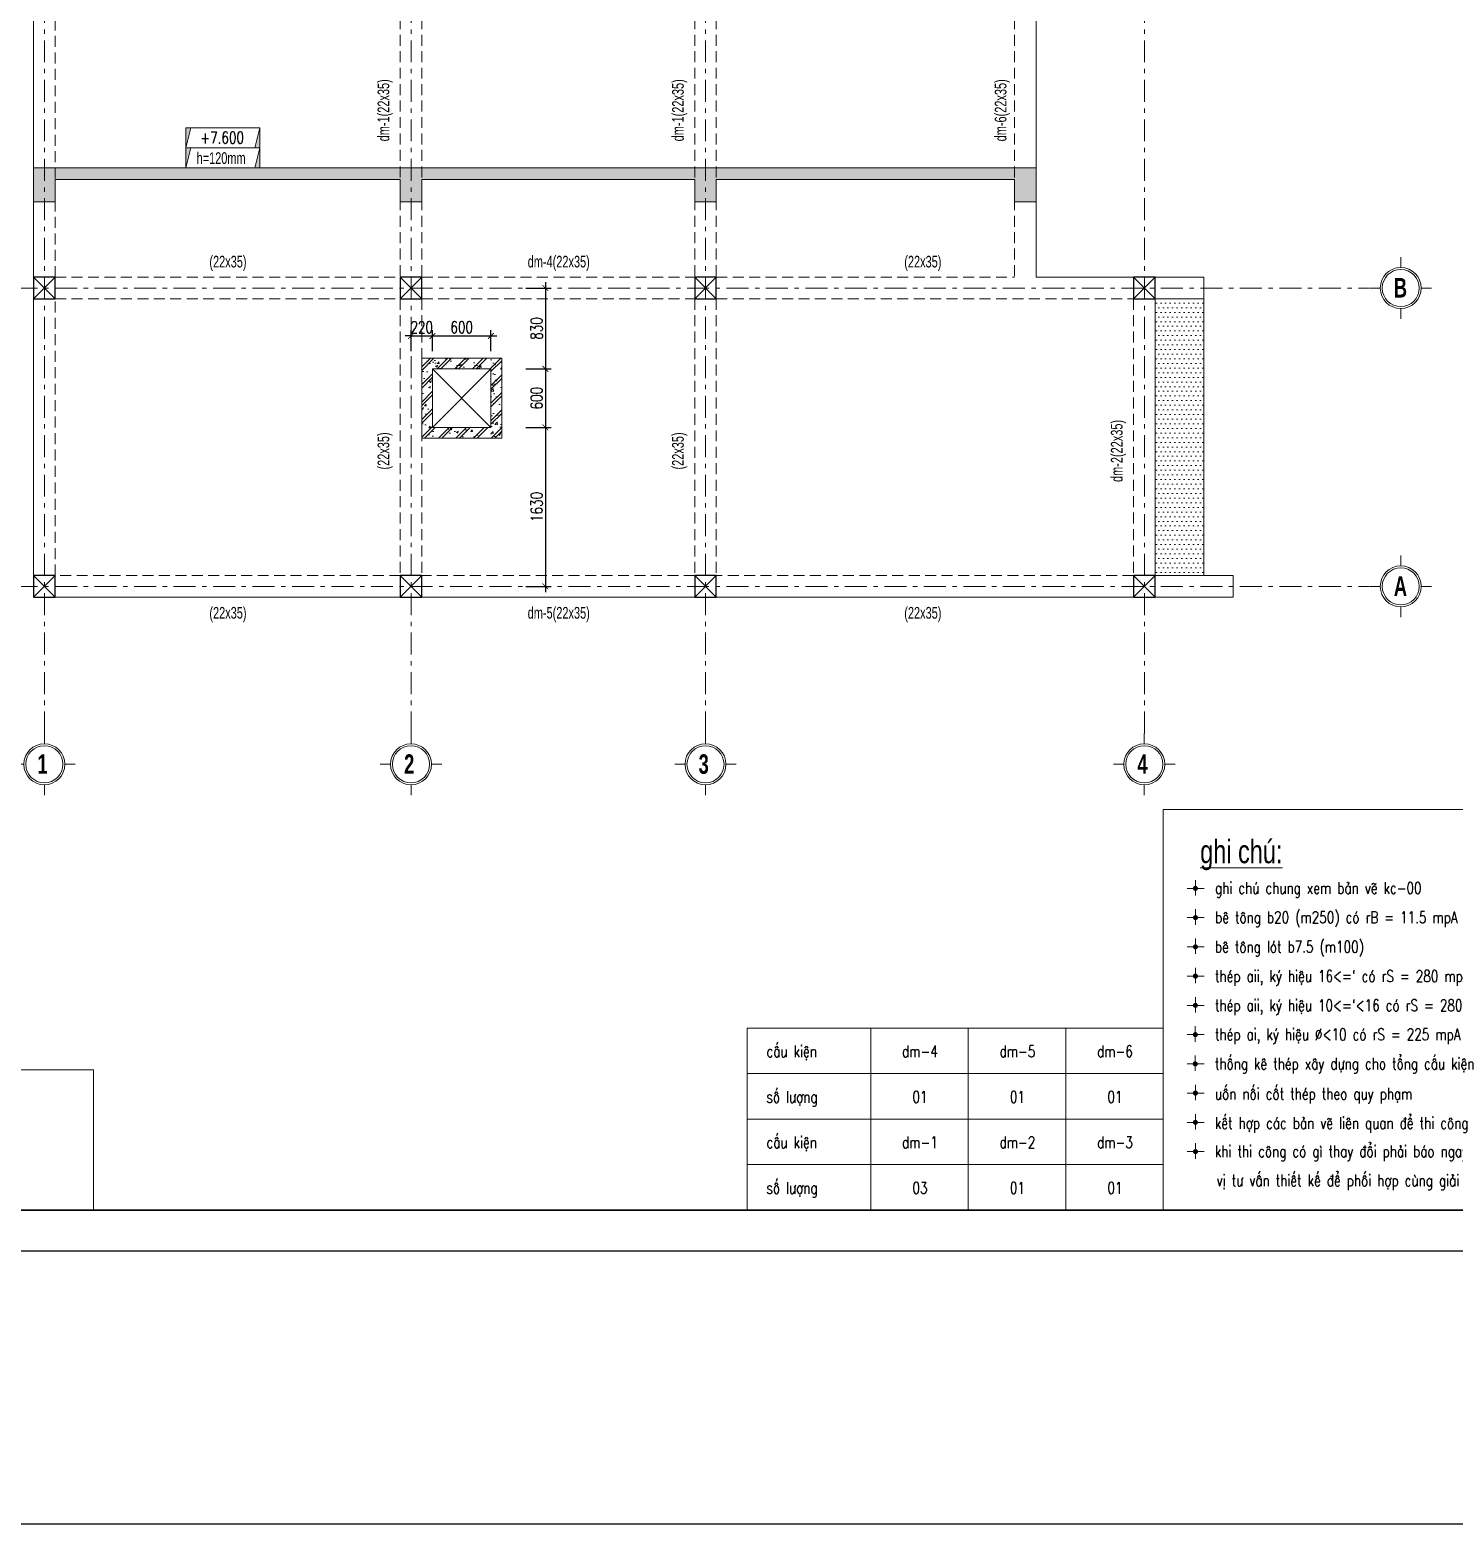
# Model space of a CAD drawing. Extents: x -1855204 to -1466800, y -1308584 to -996495.
# Drawn here: x -1780987 to -1766382, y -1177003 to -1161676 of the extents above; entities that cross this region are included whole.
import ezdxf
from ezdxf.enums import TextEntityAlignment as Align

# ---------------------------------------------------------------- set-up
doc = ezdxf.new("R2010")
doc.units = 0
doc.header["$LTSCALE"] = 150
doc.header["$PDMODE"] = 35
doc.linetypes.add('_Tim', pattern=[9, 5, -1.5, 1, -1.5])
doc.linetypes.add('HIDDEN', pattern=[0.375, 0.25, -0.125])
doc.layers.get('0').update_dxf_attribs({"lineweight": 18})
doc.layers.get('Defpoints').update_dxf_attribs({"lineweight": 18})
for name, color, linetype, lineweight in [('05.Text', 253, 'Continuous', 18), ('11.Khung bo', 32, 'Continuous', 50), ('12.Khung', 36, 'Continuous', 25), ('KCVN-THAY', 7, 'Continuous', 25), ('LS-CAT', 30, 'Continuous', 20), ('LS-DIM', 251, 'Continuous', 13), ('LS-HATCH', 147, 'Continuous', 9), ('LS-TEXT', 60, 'Continuous', 20), ('LS-THAY', 7, 'Continuous', 20), ('LS-TRUC', 108, '_Tim', 9)]:
    doc.layers.add(name, color=color, linetype=linetype, lineweight=lineweight)
doc.layers.add('DIM', color=1, linetype='Continuous')
doc.styles.add('AVANTHB', font='')
doc.styles.add('KCVN-LEADER', font='vnromadi.shx', dxfattribs={"width": 0.7, "height": 4})
doc.styles.add('vnsimpli', font='vnsimli.shx', dxfattribs={"width": 0.75})
doc.styles.get('AVANTHB').set_extended_font_data('.VnAvantH', bold=True)
doc.dimstyles.new('D100(120)', dxfattribs={"dimtxt": 120, "dimasz": 60, "dimexe": 60, "dimexo": 0, "dimgap": 30, "dimtad": 1, "dimdec": 0, "dimdsep": 46, "dimtxsty": 'vnsimpli', "dimblk": 'ARCHTICK', "dimcen": 0, "dimdle": 60, "dimclrd": 256, "dimclre": 256, "dimclrt": 60, "dimadec": 0, "dimazin": 0, "dimtfac": 1, "dimtdec": 0, "dimtix": 1, "dimtmove": 0, "dimatfit": 3, "dimfxl": 1, "dimarcsym": 0})

# ---------------------------------------------------------------- blocks, each defined once
blk = doc.blocks.new('*U4')
at = {"layer": 'KCVN-THAY', "color": 140}
blk.add_lwpolyline([(214871.76, 86966.68), (215381.8, 86966.68), (215381.8, 86579.68), (214871.76, 86579.68)], close=True, dxfattribs=at)
blk = doc.blocks.new('100')
at = {"layer": '11.Khung bo', "const_width": 26.7}
blk.add_lwpolyline([(1860913, -945240), (1860913, -916940), (1896063, -916940), (1896063, -945240)], close=True, dxfattribs=at)
at = {"layer": '12.Khung', "color": 1}
blk.add_lwpolyline([(1901579, -945940), (1901579, -916240), (1859580, -916240), (1859580, -945940)], close=True, dxfattribs=at)
blk = doc.blocks.new('n')
at = {"layer": 'LS-TEXT', "linetype": 'Continuous'}
for p, q in [((-27, 0), (-175, 0)), ((-175, 0), (188, 0)), ((0, 0), (0, 178)), ((0, 178), (0, -151))]:
    blk.add_line(p, q, dxfattribs=at)
at = {"layer": 'LS-TEXT', "linetype": 'Continuous', "const_width": 54}
blk.add_lwpolyline([(-27, 0, 1), (27, 0, 1)], format="xyb", close=True, dxfattribs=at)
blk = doc.blocks.new('GHI CHU NHA BE TONG 2')
at = {"layer": 'LS-THAY'}
blk.add_lwpolyline([(-266782, -808508), (-258003, -808508), (-258003, -815358), (-266782, -815358)], close=True, dxfattribs=at)
at = {"layer": 'LS-THAY', "xscale": 0.7999999999301508}
for p, yscale, zscale in [((-266233, -809858), 0.7999999998137355, 0.7999999999645904), ((-266232, -810358), 0.7999999998137355, 0.7999999999645904), ((-266233, -810858), 0.7999999998137355, 0.7999999999645904), ((-266233, -811358), 0.7999999998137355, 0.7999999999645904), ((-266233, -811858), 0.7999999998137355, 0.7999999999645904), ((-266235, -812358), 0.7999999998137355, 0.7999999999645904), ((-266236, -812858), 0.7999999998137355, 0.7999999999645904), ((-266233, -813358), 0.8000000002793967, 0.7999999999980599), ((-266233, -813858), 0.8000000002793967, 0.7999999999980599), ((-266232, -814358), 0.7999999998137355, 0.7999999999645904)]:
    blk.add_blockref('n', p, dxfattribs=dict(at, yscale=yscale, zscale=zscale))
at = {"layer": 'LS-TEXT', "color": 60, "style": 'KCVN-LEADER', "width": 0.75}
blk.add_text('%%Ughi chó:', height=400, dxfattribs=at).set_placement((-266152, -809428))
at = {"layer": 'LS-TEXT', "style": 'vnsimpli', "width": 0.75}
for s, p in [('   ghi chó chung xem b¶n vÏ kc-00', (-266233, -809952)), ('   bª t«ng b20 (m250) cã rB = 11.5 mpA (115 kg/cm2)', (-266233, -810453)), ('   bª t«ng lãt b7.5 (m100)', (-266235, -810956)), ('   thÐp aii, ký hiÖu 16<=` cã rS = 280 mpA (2800kg/cm2)', (-266235, -811458)), ('   thÐp aii, ký hiÖu 10<=`<16 cã rS = 280 mpA (2800kg/cm2)', (-266235, -811958)), ('   thÐp ai, ký hiÖu %%C<10 cã rS = 225 mpA (2250kg/cm2)', (-266235, -812454)), ('   thèng kª thÐp x©y dùng cho tæng cÊu kiÖn', (-266236, -812954)), ('   uèn nèi cèt thÐp theo quy ph¹m', (-266235, -813470)), ('   kÕt hîp c¸c b¶n vÏ liªn quan ®Ó thi c«ng', (-266235, -813970)), ('   khi thi c«ng cã g× thay ®æi ph¶i b¸o ngay cho ®¬n', (-266236, -814454)), ('vÞ t\xad vÊn thiÕt kÕ ®Ó phèi hîp cïng gi¶i quyÕt', (-265871, -814951))]:
    blk.add_text(s, height=200, dxfattribs=at).set_placement(p)
blk = doc.blocks.new('DANHTRUC')
for p, q in [((980383, -947347), (980383, -947137)), ((979963, -947767), (979753, -947767)), ((980803, -947767), (981013, -947767)), ((980383, -948187), (980383, -948397))]:
    blk.add_line(p, q)
for radius in [420, 380]:
    blk.add_circle((980383, -947767), radius)
blk = doc.blocks.new('Q51XXCCZC')
at = {"layer": 'DIM'}
for p, q in [((-2288155.4, -1006322), (-2287935.4, -1006542)), ((-2288155.4, -1006542), (-2287935.4, -1006322)), ((-2284395.4, -1006322), (-2284175.4, -1006542)), ((-2284395.4, -1006542), (-2284175.4, -1006322)), ((-2281375.4, -1006322), (-2281155.4, -1006542)), ((-2281375.4, -1006542), (-2281155.4, -1006322)), ((-2276875.4, -1006322), (-2276655.4, -1006542)), ((-2276875.4, -1006542), (-2276655.4, -1006322)), ((-2288155.4, -1009382), (-2287935.4, -1009602)), ((-2288155.4, -1009602), (-2287935.4, -1009382)), ((-2284395.4, -1009382), (-2284175.4, -1009602)), ((-2284395.4, -1009602), (-2284175.4, -1009382)), ((-2281375.4, -1009382), (-2281155.4, -1009602)), ((-2281375.4, -1009602), (-2281155.4, -1009382)), ((-2276875.4, -1009382), (-2276655.4, -1009602)), ((-2276875.4, -1009602), (-2276655.4, -1009382))]:
    blk.add_line(p, q, dxfattribs=at)
for points in [[(-2288155.4, -1006542), (-2287935.4, -1006542), (-2287935.4, -1006322), (-2288155.4, -1006322)], [(-2284395.4, -1006542), (-2284175.4, -1006542), (-2284175.4, -1006322), (-2284395.4, -1006322)], [(-2281375.4, -1006542), (-2281155.4, -1006542), (-2281155.4, -1006322), (-2281375.4, -1006322)], [(-2276875.4, -1006542), (-2276655.4, -1006542), (-2276655.4, -1006322), (-2276875.4, -1006322)], [(-2288155.4, -1009602), (-2287935.4, -1009602), (-2287935.4, -1009382), (-2288155.4, -1009382)], [(-2284395.4, -1009602), (-2284175.4, -1009602), (-2284175.4, -1009382), (-2284395.4, -1009382)], [(-2281375.4, -1009602), (-2281155.4, -1009602), (-2281155.4, -1009382), (-2281375.4, -1009382)], [(-2276875.4, -1009602), (-2276655.4, -1009602), (-2276655.4, -1009382), (-2276875.4, -1009382)]]:
    blk.add_lwpolyline(points, close=True, dxfattribs=at)
at = {"layer": 'LS-TRUC', "ltscale": 0.3}
for p, q in [((-2288045.4, -1011002), (-2288045.4, -1001202)), ((-2284285.4, -1011002), (-2284285.4, -1001202)), ((-2281265.4, -1011002), (-2281265.4, -1001202)), ((-2276765.4, -1011002), (-2276765.4, -1001202)), ((-2289555.4, -1006432), (-2274455.4, -1006432)), ((-2289555.4, -1009492), (-2274455.4, -1009492))]:
    blk.add_line(p, q, dxfattribs=at)
at = {"layer": '05.Text', "xscale": 0.5, "yscale": 0.5, "zscale": 0.5}
for p in [(-2764327.7, -532548.7), (-2764327.7, -535608.7), (-2778237.1, -537433.7), (-2774477.1, -537433.7), (-2771457.1, -537433.7), (-2766957.1, -537433.7)]:
    blk.add_blockref('DANHTRUC', p, dxfattribs=at)
at = {"layer": '05.Text', "style": 'AVANTHB', "width": 0.7}
for s, p in [('b', (-2274206.8, -1006529.7)), ('a', (-2274206.8, -1009589.7)), ('1', (-2288116.2, -1011414.7)), ('2', (-2284356.2, -1011414.7)), ('3', (-2281336.2, -1011414.7)), ('4', (-2276836.2, -1011414.7))]:
    blk.add_text(s, height=200, dxfattribs=at).set_placement(p)
blk = doc.blocks.new('QQ5252155')
at = {"layer": 'LS-DIM'}
h = blk.add_hatch(dxfattribs=at)
h.set_pattern_fill('BT-01', color=256, scale=30, style=0, pattern_type=2)
h.set_pattern_definition([(50, (0, 0), (215.178055, -18.82564), [22.5, -247.5]), (355, (0, 0), (-41.6254, 225.65764), [18, -198]), (100.4514, (17.93, -1.57), (173.552815, 206.831863), [19.122057, -210.342634]), (46.1842, (0, 60), (320.172315, -49.655704), [33.75, -371.25]), (96.6356, (26.68, 55.86), (280.39881, 292.23536), [28.683086, -315.5139]), (351.1842, (0, 60), (280.398584, 292.23558), [27, -297]), (21, (30, 45), (179.072116, -120.785667), [22.5, -247.5]), (326, (30, 45), (72.9946, 217.545014), [18, -198]), (71.4514, (44.92, 34.93), (252.066789, 96.759149), [19.122057, -210.342634]), (37.5, (0, 0), (3.6479566, 99.8681561), [0, -195.6, 0, -201, 0, -198.75]), (7.5, (0, 0), (78.9208612, 118.3235136), [0, -114.6, 0, -191.1, 0, -75.75]), (327.5, (-66.9, 0), (160.1467309, -6.7664615), [0, -75, 0, -234, 0, -310.5]), (317.5, (-96.9, 0), (174.955851, 30.031495), [0, -97.5, 0, -155.4, 0, -220.5]), (45, (0, 0), (-90.1561146, 90.1561146), []), (45, (0, 36.75), (-90.1561146, 90.1561146), [])])
h.paths.add_polyline_path([(-2284175.4, -1007972), (-2283355.4, -1007972), (-2283355.4, -1007152), (-2284175.4, -1007152)])
h.paths.add_polyline_path([(-2284065.4, -1007862), (-2283465.4, -1007862), (-2283465.4, -1007262), (-2284065.4, -1007262)], flags=16)
at = {"layer": 'LS-HATCH'}
h = blk.add_hatch(dxfattribs=at)
h.set_pattern_fill('DOTS', color=256, scale=30, style=0)
h.paths.add_polyline_path([(-2276155.4, -1006542), (-2276655.4, -1006542), (-2276655.4, -1009382), (-2276155.4, -1009382)])
at = {"layer": 'LS-DIM', "linetype": 'HIDDEN', "ltscale": 3}
for p, q in [((-2287935.4, -1006322), (-2287935.4, -1002822)), ((-2284395.4, -1002822), (-2284395.4, -1006322)), ((-2284175.4, -1002822), (-2284175.4, -1006322)), ((-2281375.4, -1002822), (-2281375.4, -1006322)), ((-2281155.4, -1002822), (-2281155.4, -1006322)), ((-2278095.4, -1002822), (-2278095.4, -1006322)), ((-2287935.4, -1006322), (-2284395.4, -1006322)), ((-2284175.4, -1006322), (-2281375.4, -1006322)), ((-2281155.4, -1006322), (-2278095.4, -1006322)), ((-2287935.4, -1009382), (-2287935.4, -1006542)), ((-2287935.4, -1006542), (-2284395.4, -1006542)), ((-2284395.4, -1006542), (-2284395.4, -1009382)), ((-2284175.4, -1006542), (-2281375.4, -1006542)), ((-2284175.4, -1006542), (-2284175.4, -1009382)), ((-2281375.4, -1006542), (-2281375.4, -1009382)), ((-2281155.4, -1006542), (-2276875.4, -1006542)), ((-2281155.4, -1006542), (-2281155.4, -1009382)), ((-2276875.4, -1006542), (-2276875.4, -1009382)), ((-2284395.4, -1009382), (-2287935.4, -1009382)), ((-2281375.4, -1009382), (-2284175.4, -1009382)), ((-2276875.4, -1009382), (-2281155.4, -1009382))]:
    blk.add_line(p, q, dxfattribs=at)
at = {"layer": 'LS-DIM'}
for p, q in [((-2284065.4, -1007262), (-2283465.4, -1007862)), ((-2284065.4, -1007862), (-2283465.4, -1007262))]:
    blk.add_line(p, q, dxfattribs=at)
at = {"layer": 'LS-THAY'}
for p, q in [((-2288155.4, -1009382), (-2288155.4, -1002602)), ((-2277875.4, -1002822), (-2277875.4, -1006322)), ((-2277875.4, -1006322), (-2276155.4, -1006322)), ((-2276155.4, -1006322), (-2276155.4, -1009382)), ((-2276655.4, -1006542), (-2276155.4, -1006542)), ((-2276655.4, -1006542), (-2276655.4, -1009382)), ((-2288155.4, -1009382), (-2288155.4, -1009602)), ((-2276155.4, -1009382), (-2276655.4, -1009382)), ((-2275855.4, -1009382), (-2276155.4, -1009382)), ((-2275855.4, -1009602), (-2275855.4, -1009382)), ((-2288155.4, -1009602), (-2275855.4, -1009602))]:
    blk.add_line(p, q, dxfattribs=at)
for points in [[(-2284175.4, -1007972), (-2283355.4, -1007972), (-2283355.4, -1007152), (-2284175.4, -1007152)], [(-2284065.4, -1007862), (-2283465.4, -1007862), (-2283465.4, -1007262), (-2284065.4, -1007262)]]:
    blk.add_lwpolyline(points, close=True, dxfattribs=at)
at = {"layer": 'LS-DIM', "linetype": 'HIDDEN', "ltscale": 3}
blk.add_blockref('Q51XXCCZC', (0, 0), dxfattribs=at)
blk = doc.blocks.new('_ArchTick')
at = {"layer": 'DIM', "color": 0, "const_width": 0.15}
blk.add_lwpolyline([(-0.5, -0.5), (0.5, 0.5)], dxfattribs=at)
blk = doc.blocks.new('*D1823')
at = {"layer": 'Defpoints', "color": 0, "transparency": 16777216}
for p in [(-1776859, -1164816), (-1777079, -1164971), (-1776859, -1164971)]:
    blk.add_point(p, dxfattribs=at)
at = {"layer": 'LS-DIM', "lineweight": -2, "transparency": 16777216}
for p, q in [((-1777079, -1164971), (-1777079, -1164756)), ((-1776859, -1164971), (-1776859, -1164756)), ((-1777079, -1164816), (-1777139, -1164816)), ((-1777079, -1164816), (-1776859, -1164816)), ((-1776859, -1164816), (-1776799, -1164816))]:
    blk.add_line(p, q, dxfattribs=at)
at = {"layer": 'LS-DIM', "lineweight": -2, "transparency": 16777216, "xscale": 60, "yscale": 60, "zscale": 60}
blk.add_blockref('_ArchTick', (-1777079, -1164816), dxfattribs=at)
at = {"layer": 'LS-DIM', "lineweight": -2, "transparency": 16777216, "xscale": 60, "yscale": 60, "zscale": 60, "rotation": 180}
blk.add_blockref('_ArchTick', (-1776859, -1164816), dxfattribs=at)
at = {"layer": 'LS-DIM', "color": 60, "transparency": 16777216, "insert": (-1776969, -1164726), "char_height": 120, "attachment_point": 5, "style": 'vnsimpli'}
blk.add_mtext('220', dxfattribs=at)
blk = doc.blocks.new('*D1824')
at = {"layer": 'Defpoints', "color": 0, "transparency": 16777216}
for p in [(-1776259, -1164816), (-1776859, -1164971), (-1776259, -1164971)]:
    blk.add_point(p, dxfattribs=at)
at = {"layer": 'LS-DIM', "lineweight": -2, "transparency": 16777216}
for p, q in [((-1776859, -1164971), (-1776859, -1164756)), ((-1776259, -1164971), (-1776259, -1164756)), ((-1776919, -1164816), (-1776199, -1164816))]:
    blk.add_line(p, q, dxfattribs=at)
at = {"layer": 'LS-DIM', "lineweight": -2, "transparency": 16777216, "xscale": 60, "yscale": 60, "zscale": 60, "rotation": 180}
blk.add_blockref('_ArchTick', (-1776859, -1164816), dxfattribs=at)
at = {"layer": 'LS-DIM', "lineweight": -2, "transparency": 16777216, "xscale": 60, "yscale": 60, "zscale": 60}
blk.add_blockref('_ArchTick', (-1776259, -1164816), dxfattribs=at)
at = {"layer": 'LS-DIM', "color": 60, "transparency": 16777216, "insert": (-1776559, -1164726), "char_height": 120, "attachment_point": 5, "style": 'vnsimpli'}
blk.add_mtext('600', dxfattribs=at)
blk = doc.blocks.new('*D1825')
at = {"layer": 'Defpoints', "color": 0, "transparency": 16777216}
for p in [(-1775900, -1164324), (-1775900, -1165154), (-1775701, -1165154)]:
    blk.add_point(p, dxfattribs=at)
at = {"layer": 'LS-DIM', "lineweight": -2, "transparency": 16777216}
for p, q in [((-1775900, -1164324), (-1775641, -1164324)), ((-1775701, -1164264), (-1775701, -1165214)), ((-1775900, -1165154), (-1775641, -1165154))]:
    blk.add_line(p, q, dxfattribs=at)
at = {"layer": 'LS-DIM', "lineweight": -2, "transparency": 16777216, "xscale": 60, "yscale": 60, "zscale": 60}
for p, rotation in [((-1775701, -1164324), 90), ((-1775701, -1165154), 270)]:
    blk.add_blockref('_ArchTick', p, dxfattribs=dict(at, rotation=rotation))
at = {"layer": 'LS-DIM', "color": 60, "transparency": 16777216, "insert": (-1775791, -1164739), "char_height": 120, "attachment_point": 5, "rotation": 90, "style": 'vnsimpli'}
blk.add_mtext('830', dxfattribs=at)
blk = doc.blocks.new('*D1826')
at = {"layer": 'Defpoints', "color": 0, "transparency": 16777216}
for p in [(-1775900, -1165154), (-1775900, -1165754), (-1775701, -1165754)]:
    blk.add_point(p, dxfattribs=at)
at = {"layer": 'LS-DIM', "lineweight": -2, "transparency": 16777216}
for p, q in [((-1775900, -1165154), (-1775641, -1165154)), ((-1775701, -1165094), (-1775701, -1165814)), ((-1775900, -1165754), (-1775641, -1165754))]:
    blk.add_line(p, q, dxfattribs=at)
at = {"layer": 'LS-DIM', "lineweight": -2, "transparency": 16777216, "xscale": 60, "yscale": 60, "zscale": 60}
for p, rotation in [((-1775701, -1165154), 90), ((-1775701, -1165754), 270)]:
    blk.add_blockref('_ArchTick', p, dxfattribs=dict(at, rotation=rotation))
at = {"layer": 'LS-DIM', "color": 60, "transparency": 16777216, "insert": (-1775791, -1165454), "char_height": 120, "attachment_point": 5, "rotation": 90, "style": 'vnsimpli'}
blk.add_mtext('600', dxfattribs=at)
blk = doc.blocks.new('*D1827')
at = {"layer": 'Defpoints', "color": 0, "transparency": 16777216}
for p in [(-1775900, -1165754), (-1775900, -1167384), (-1775701, -1167384)]:
    blk.add_point(p, dxfattribs=at)
at = {"layer": 'LS-DIM', "lineweight": -2, "transparency": 16777216}
for p, q in [((-1775701, -1165694), (-1775701, -1167444)), ((-1775900, -1165754), (-1775641, -1165754)), ((-1775900, -1167384), (-1775641, -1167384))]:
    blk.add_line(p, q, dxfattribs=at)
at = {"layer": 'LS-DIM', "lineweight": -2, "transparency": 16777216, "xscale": 60, "yscale": 60, "zscale": 60}
for p, rotation in [((-1775701, -1165754), 90), ((-1775701, -1167384), 270)]:
    blk.add_blockref('_ArchTick', p, dxfattribs=dict(at, rotation=rotation))
at = {"layer": 'LS-DIM', "color": 60, "transparency": 16777216, "insert": (-1775791, -1166569), "char_height": 120, "attachment_point": 5, "rotation": 90, "style": 'vnsimpli'}
blk.add_mtext('1630', dxfattribs=at)
blk = doc.blocks.new('cot MB')
at = {"layer": 'LS-DIM'}
for points in [[(122684, -484996), (122601, -484996), (122601, -485336)], [(123863, -484996), (123780, -485336), (123863, -485336)]]:
    blk.add_hatch(color=256, dxfattribs=at).paths.add_polyline_path(points)
for p, q in [((122601, -485336), (122684, -484996)), ((123863, -484996), (123780, -485336))]:
    blk.add_line(p, q, dxfattribs=at)
blk.add_lwpolyline([(122601, -484996), (123863, -484996), (123863, -485336), (122601, -485336)], close=True, dxfattribs=at)

msp = doc.modelspace()

# ---------------------------------------------------------------- hatches: boundary and pattern name
at = {"layer": 'LS-DIM'}
h = msp.add_hatch(dxfattribs=at)
h.set_pattern_fill('BT-01', color=256, scale=30, style=0, pattern_type=2)
h.set_pattern_definition([(50, (507206.66, -157975), (215.178055, -18.82564), [22.5, -247.5]), (355, (507206.66, -157975), (-41.6254, 225.65764), [18, -198]), (100.4514, (507224.6, -157976.57), (173.552815, 206.831863), [19.122057, -210.342634]), (46.1842, (507206.66, -157915), (320.172315, -49.655704), [33.75, -371.25]), (96.6356, (507233.34, -157919.14), (280.39881, 292.23536), [28.683086, -315.5139]), (351.1842, (507206.66, -157915), (280.398584, 292.23558), [27, -297]), (21, (507236.66, -157930), (179.072116, -120.785667), [22.5, -247.5]), (326, (507236.66, -157930), (72.9946, 217.545014), [18, -198]), (71.4514, (507251.59, -157940.06), (252.066789, 96.759149), [19.122057, -210.342634]), (37.5, (507206.66, -157975), (3.6479566, 99.8681561), [0, -195.6, 0, -201, 0, -198.75]), (7.5, (507206.66, -157975), (78.9208612, 118.3235136), [0, -114.6, 0, -191.1, 0, -75.75]), (327.5, (507139.76, -157975), (160.1467309, -6.7664615), [0, -75, 0, -234, 0, -310.5]), (317.5, (507109.76, -157975), (174.955851, 30.031495), [0, -97.5, 0, -155.4, 0, -220.5]), (45, (507206.66, -157975), (-90.1561146, 90.1561146), []), (45, (507206.66, -157938.25), (-90.1561146, 90.1561146), [])])
h.paths.add_polyline_path([(-1780728.8, -1163210), (-1777188.8, -1163210), (-1777188.8, -1163440), (-1776968.8, -1163440), (-1776968.8, -1163210), (-1774168.8, -1163210), (-1774168.8, -1163440), (-1773948.8, -1163440), (-1773948.8, -1163210), (-1770888.8, -1163210), (-1770888.8, -1163440), (-1770668.8, -1163440), (-1770668.8, -1163090), (-1780948.8, -1163090), (-1780948.8, -1163440), (-1780728.8, -1163440)])

# ---------------------------------------------------------------- linework, layer by layer
at = {"layer": 'LS-CAT'}
msp.add_lwpolyline([(-1780728.8, -1163210), (-1777188.8, -1163210), (-1777188.8, -1163440), (-1776968.8, -1163440), (-1776968.8, -1163210), (-1774168.8, -1163210), (-1774168.8, -1163440), (-1773948.8, -1163440), (-1773948.8, -1163210), (-1770888.8, -1163210), (-1770888.8, -1163440), (-1770668.8, -1163440), (-1770668.8, -1163090), (-1780948.8, -1163090), (-1780948.8, -1163440), (-1780728.8, -1163440)], close=True, dxfattribs=at)
at = {"layer": 'LS-THAY'}
for p, q in [((-1773631.7, -1171915.3), (-1773631.7, -1172848.7)), ((-1773631.7, -1171915.3), (-1769364.1, -1171915.3)), ((-1773631.7, -1171915.3), (-1769364.1, -1171915.3)), ((-1773631.7, -1171915.3), (-1769364.1, -1171915.3)), ((-1772364.1, -1171915.3), (-1772364.1, -1172848.7)), ((-1771364.1, -1171915.3), (-1771364.1, -1172848.7)), ((-1770364.1, -1171915.3), (-1770364.1, -1172848.7)), ((-1769364.1, -1171915.3), (-1769364.1, -1172848.7)), ((-1773631.7, -1172382), (-1769364.1, -1172382)), ((-1773631.7, -1172848.7), (-1773631.7, -1173782)), ((-1773631.7, -1172848.7), (-1769364.1, -1172848.7)), ((-1773631.7, -1172848.7), (-1769364.1, -1172848.7)), ((-1773631.7, -1172848.7), (-1769364.1, -1172848.7)), ((-1773631.7, -1172848.7), (-1769364.1, -1172848.7)), ((-1772364.1, -1172848.7), (-1772364.1, -1173782)), ((-1771364.1, -1172848.7), (-1771364.1, -1173782)), ((-1770364.1, -1172848.7), (-1770364.1, -1173782)), ((-1769364.1, -1172848.7), (-1769364.1, -1173782)), ((-1773631.7, -1173315.3), (-1769364.1, -1173315.3)), ((-1773631.7, -1173782), (-1769364.1, -1173782))]:
    msp.add_line(p, q, dxfattribs=at)
msp.add_lwpolyline([(-1785006.2, -1172341.8), (-1780336.6, -1172341.8), (-1780336.6, -1173782), (-1785006.2, -1173782)], close=True, dxfattribs=at)

# ---------------------------------------------------------------- block references
at = {"layer": '05.Text', "xscale": 0.5948727274080738, "yscale": 0.5948727274080738, "zscale": 0.5948727274080738}
msp.add_blockref('100', (-2892012.5, -611484.6), dxfattribs=at)
at = {"layer": 'Defpoints', "xscale": 60, "yscale": 60, "zscale": 60}
msp.add_blockref('*U4', (-14680679.7, -6371783.3), dxfattribs=at)
at = {"layer": 'LS-DIM'}
msp.add_blockref('QQ5252155', (507206.7, -157892), dxfattribs=at)
for name, p, xscale, yscale, zscale in [('cot MB', (-1852947.9, -871684.1), 0.5999999998603016, 0.5999999998603016, 0.5999999998603016), ('cot MB', (-1852947.9, -871888.3), 0.5999999998603016, 0.5999999998603016, 0.5999999998603016), ('GHI CHU NHA BE TONG 2', (-1609295, -684567), 0.5999999999767169, 0.5999999999767169, 0.6)]:
    msp.add_blockref(name, p, dxfattribs=dict(at, xscale=xscale, yscale=yscale, zscale=zscale))

# ---------------------------------------------------------------- texts
at = {"layer": 'LS-TEXT', "color": 60, "style": 'KCVN-LEADER', "width": 0.7}
for s, p in [('dm-1(22x35)', (-1777301.9, -1162501.3)), ('dm-1(22x35)', (-1774281.9, -1162501.3)), ('dm-6(22x35)', (-1770972.9, -1162501.3)), ('dm-2(22x35)', (-1769781.9, -1165995.3)), ('(22x35)', (-1777301.9, -1165995.3)), ('(22x35)', (-1774281.9, -1165995.3))]:
    msp.add_text(s, height=120, rotation=90, dxfattribs=at).set_placement(p, align=Align.CENTER)
at = {"layer": 'LS-TEXT', "color": 60, "style": 'vnsimpli', "width": 0.75}
msp.add_text('+7.600', height=120, dxfattribs=at).set_placement((-1779239.2, -1162841.4))
at = {"layer": 'LS-TEXT', "color": 60, "style": 'KCVN-LEADER', "width": 0.7}
for s, p in [('h=120mm', (-1779026.4, -1163051.6)), ('(22x35)', (-1778956.1, -1164113.4)), ('dm-4(22x35)', (-1775564.1, -1164113.4)), ('(22x35)', (-1771830.1, -1164113.4)), ('(22x35)', (-1778956.1, -1167715.4)), ('dm-5(22x35)', (-1775564.1, -1167715.4)), ('(22x35)', (-1771830.1, -1167715.4))]:
    msp.add_text(s, height=120, dxfattribs=at).set_placement(p, align=Align.CENTER)
at = {"layer": 'LS-TEXT', "style": 'vnsimpli', "width": 0.75}
for s, p in [('cÊu kiÖn', (-1773433.7, -1172213.6)), ('sè l\xadîng', (-1773433.7, -1172680.3)), ('cÊu kiÖn', (-1773433.7, -1173146.9)), ('sè l\xadîng', (-1773433.7, -1173613.6))]:
    msp.add_text(s, height=120, dxfattribs=at).set_placement(p)
for s, p in [('dm-4', (-1771860, -1172213.6)), ('dm-5', (-1770860, -1172213.6)), ('dm-6', (-1769860, -1172213.6)), ('01', (-1771860, -1172680.3)), ('01', (-1770860, -1172680.3)), ('01', (-1769860, -1172680.3)), ('dm-1', (-1771860, -1173146.9)), ('dm-2', (-1770860, -1173146.9)), ('dm-3', (-1769860, -1173146.9)), ('03', (-1771860, -1173613.6)), ('01', (-1770860, -1173613.6)), ('01', (-1769860, -1173613.6))]:
    msp.add_text(s, height=120, dxfattribs=at).set_placement(p, align=Align.CENTER)

# ---------------------------------------------------------------- dimensions: what is measured, and where the dimension line sits
at = {"layer": 'LS-DIM'}
for base, p1, p2, picture, middle in [((-1775701.3, -1165154), (-1775900.3, -1164324), (-1775900.3, -1165154), '*D1825', (-1775791.3, -1164739)), ((-1775701.3, -1167384), (-1775900.3, -1165754), (-1775900.3, -1167384), '*D1827', (-1775791.3, -1166569))]:
    dim = msp.add_linear_dim(base=base, p1=p1, p2=p2, angle=90, dimstyle='D100(120)', dxfattribs=at)
    dim.commit()
    dim.dimension.update_dxf_attribs({"geometry": picture, "text_midpoint": middle})
dim = msp.add_linear_dim(base=(-1776858.8, -1164816), p1=(-1777078.8, -1164971), p2=(-1776858.8, -1164971), dimstyle='D100(120)', dxfattribs=at)
dim.commit()
dim.dimension.update_dxf_attribs({"geometry": '*D1823', "text_midpoint": (-1776968.8, -1164726)})
dim = msp.add_linear_dim(base=(-1776258.8, -1164816), p1=(-1776858.8, -1164971), p2=(-1776258.8, -1164971), dimstyle='D100(120)', override={"dimtmove": 1}, dxfattribs=at)
dim.commit()
dim.dimension.update_dxf_attribs({"geometry": '*D1824', "text_midpoint": (-1776558.8, -1164726)})
dim = msp.add_linear_dim(base=(-1775701.3, -1165754), p1=(-1775900.3, -1165154), p2=(-1775900.3, -1165754), angle=90, dimstyle='D100(120)', override={"dimtmove": 1}, dxfattribs=at)
dim.commit()
dim.dimension.update_dxf_attribs({"geometry": '*D1826', "text_midpoint": (-1775791.3, -1165454)})

doc.saveas('drawing.dxf')
